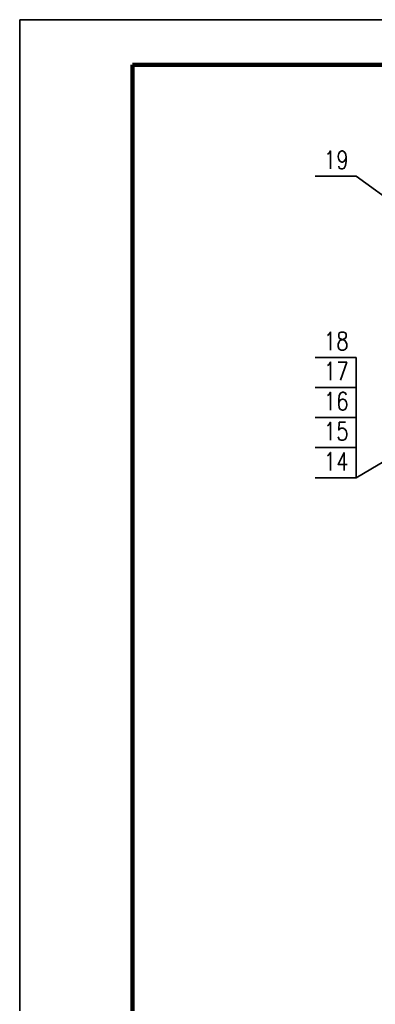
# Model space of a CAD drawing. Header units: millimetres. Extents: x -1286879 to -1269059, y -656245 to -631015.
# Drawn here: x -1286879 to -1284512, y -637563 to -631015 of the extents above; entities that cross this region are included whole.
import ezdxf

# ---------------------------------------------------------------- set-up
doc = ezdxf.new("R2010")
doc.units = ezdxf.units.MM
doc.layers.get('0').update_dxf_attribs({"linetype": 'CONTINUOUS'})
doc.styles.add('HZ', font='txt.shx', dxfattribs={"width": 0.8, "bigfont": 'hztxt.shx'})

msp = doc.modelspace()

# ---------------------------------------------------------------- linework, layer by layer
at = {"color": 1}
for p, q in [((-1286879.2, -656244.5), (-1286879.2, -631014.5)), ((-1286879.2, -631014.5), (-1269059.2, -631014.5))]:
    msp.add_line(p, q, dxfattribs=at)
at = {"color": 2, "lineweight": 60}
for p, q in [((-1286129.2, -655944.5), (-1286129.2, -631314.5)), ((-1286129.2, -631314.5), (-1269359.2, -631314.5))]:
    msp.add_line(p, q, dxfattribs=at)
at = {"color": 2}
for p, q in [((-1284911.2, -632055.2), (-1284639.8, -632055.2)), ((-1284911.2, -633260.3), (-1284639.8, -633260.3)), ((-1284911.2, -633460.3), (-1284639.8, -633460.3)), ((-1284911.2, -633660.3), (-1284639.8, -633660.3)), ((-1284911.2, -633860.3), (-1284639.8, -633860.3)), ((-1284911.2, -634060.3), (-1284639.8, -634060.3))]:
    msp.add_line(p, q, dxfattribs=at)
at = {"ltscale": 0.5}
for p, q in [((-1284639.8, -632055.2), (-1283640.7, -632783.2)), ((-1284639.8, -633260.3), (-1284639.8, -634060.3)), ((-1284639.8, -634060.3), (-1283327.8, -633290.3))]:
    msp.add_line(p, q, dxfattribs=at)

# ---------------------------------------------------------------- texts
at = {"ltscale": 0.5, "style": 'HZ', "width": 0.8}
for s, p in [('19', (-1284854.4, -632006.8)), ('18', (-1284854.4, -633211.9)), ('17', (-1284854.4, -633411.9)), ('16', (-1284854.4, -633611.9)), ('15', (-1284854.4, -633811.9)), ('14', (-1284854.4, -634011.9))]:
    msp.add_text(s, height=120, dxfattribs=at).set_placement(p)

doc.saveas('drawing.dxf')
